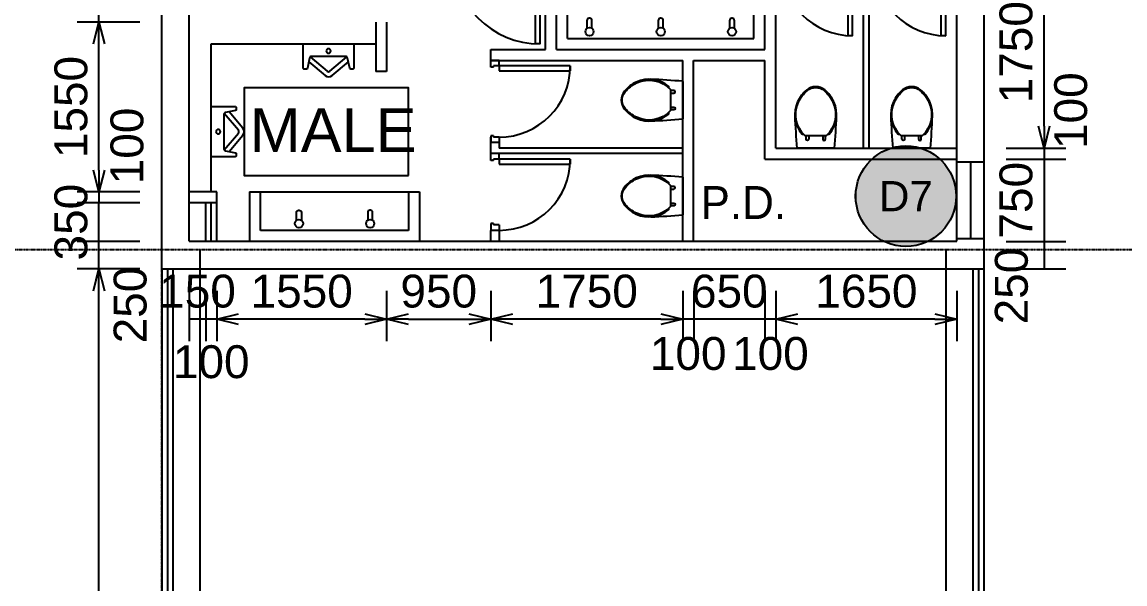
# Model space of a CAD drawing. Header units: millimetres. Extents: x 519 to 50132, y 345 to 55394.
# Drawn here: x 27969 to 38027, y 29713 to 34838 of the extents above; entities that cross this region are included whole.
import ezdxf
from ezdxf.enums import TextEntityAlignment as Align

# ---------------------------------------------------------------- set-up
doc = ezdxf.new("R2010")
doc.units = ezdxf.units.MM
doc.linetypes.add('DASHDOT', pattern=[1, 0.5, -0.25, 0, -0.25])
doc.layers.get('0').update_dxf_attribs({"color": 8})
doc.layers.get('Defpoints').update_dxf_attribs({"color": 8})
for name, color, linetype in [('DLN020__', 8, 'DASHDOT'), ('DLN030', 8, 'Continuous'), ('DLN041__', 8, 'Continuous'), ('DLN220__', 8, 'Continuous'), ('DLN280__', 8, 'Continuous'), ('DLN324__', 8, 'Continuous'), ('DLN325-1', 8, 'Continuous'), ('DLN325__', 8, 'Continuous'), ('DLN740__', 8, 'Continuous'), ('FITBATH', 8, 'Continuous'), ('FITDOOR', 8, 'Continuous'), ('FS-10', 8, 'Continuous'), ('MARK', 8, 'Continuous')]:
    doc.layers.add(name, color=color, linetype=linetype)
doc.styles.add('ROMANS', font='swissl.ttf')
doc.styles.add('SWIS721LT450', font='swissl.ttf')
doc.styles.add('SWIS721LT750', font='swissl.ttf')
doc.dimstyles.new('INTDIM', dxfattribs={"dimscale": 200, "dimtxt": 2.25, "dimasz": 1.5, "dimexe": 1, "dimexo": 0, "dimgap": 1, "dimtad": 1, "dimdec": 0, "dimrnd": 1, "dimzin": 1, "dimdsep": 46, "dimtxsty": 'SWIS721LT450', "dimcen": 1, "dimclrd": 256, "dimclre": 256, "dimclrt": 256, "dimaunit": 1, "dimadec": 3, "dimazin": 0, "dimtfac": 1, "dimtdec": 0, "dimtix": 1, "dimtmove": 2, "dimatfit": 0, "dimfxl": 1, "dimtolj": 1, "dimtzin": 0, "dimarcsym": 0})

# ---------------------------------------------------------------- blocks, each defined once
blk = doc.blocks.new('SANWC1')
at = {"layer": 'FITBATH'}
blk.add_lwpolyline([(0.317, 0.583, 0.06727), (0.374, 0.697, 0.082508), (0.404, 0.875, 0.082508), (0.374, 1.053, 0.090374), (0.291, 1.202, 0.104298), (0.157, 1.309, 0.116855), (0, 1.346, 0.116855), (-0.157, 1.309, 0.104298), (-0.291, 1.202, 0.090374), (-0.374, 1.053, 0.082508), (-0.404, 0.875, 0.082508), (-0.374, 0.697, 0.06727), (-0.317, 0.583, 0.06727)], format="xyb", dxfattribs=at)
for points in [[(-0.224, 1.147, 0.090374), (-0.292, 1.025, 0.082508), (-0.317, 0.875, 0.082508), (-0.292, 0.725, 0.090374), (-0.224, 0.603, 0.104298), (-0.118, 0.518, 0.116855), (0, 0.49, 0.116855), (0.118, 0.518, 0.104298), (0.224, 0.603, 0.090374), (0.292, 0.725, 0.082508), (0.317, 0.875, 0.082508), (0.292, 1.025, 0.090374), (0.224, 1.147, 0.104298), (0.118, 1.232, 0.116855), (0, 1.26, 0.116855), (-0.118, 1.232, 0.104298)], [(-0.452, 0.385), (0.452, 0.385, -0.414214), (0.5, 0.337), (0.5, 0.048, -0.414214), (0.452, 0), (-0.452, 0, -0.414214), (-0.5, 0.048), (-0.5, 0.337, -0.414214)]]:
    blk.add_lwpolyline(points, format="xyb", close=True, dxfattribs=at)
for points in [[(-0.317, 0.583), (-0.317, 0.385)], [(0.317, 0.583), (0.317, 0.385)]]:
    blk.add_lwpolyline(points, dxfattribs=at)
blk = doc.blocks.new('SANLAV1')
at = {"layer": 'FITBATH'}
for points in [[(0.492, 0.355, 0.195397), (0.459, 0.57, 0.106942), (0.341, 0.695, 0.081615), (0.188, 0.768, 0.069755), (0, 0.794, 0.069755), (-0.188, 0.768, 0.081615), (-0.341, 0.695, 0.106942), (-0.459, 0.57, 0.195397), (-0.492, 0.355, 0.195397)], [(0.492, 0.355), (0.453, 0.017, -0.380701), (0.434, 0), (-0.434, 0, -0.380701), (-0.453, 0.017), (-0.492, 0.355)]]:
    blk.add_lwpolyline(points, format="xyb", dxfattribs=at)
blk.add_lwpolyline([(0.412, 0.422, 0.135913), (0.383, 0.524, 0.106942), (0.291, 0.623, 0.081615), (0.163, 0.683, 0.069755), (0, 0.706, 0.069755), (-0.163, 0.683, 0.081615), (-0.291, 0.623, 0.106942), (-0.383, 0.524, 0.135913), (-0.412, 0.422, 0.135913), (-0.383, 0.319, 0.106942), (-0.291, 0.221, 0.081615), (-0.163, 0.16, 0.069755), (0, 0.137, 0.069755), (0.163, 0.16, 0.081615), (0.291, 0.221, 0.106942), (0.383, 0.319, 0.135913)], format="xyb", close=True, dxfattribs=at)
blk.add_circle((-0.002, 0.274), 0.049, dxfattribs=at)
blk = doc.blocks.new('DR1CL1')
at = {"layer": 'FITDOOR'}
for p, q in [((50, 0), (0, 0)), ((0, 0), (0, -75)), ((50, 0), (50, -50)), ((62.5, -75), (0, -75)), ((62.5, -50), (50, -50)), ((62.5, -50), (62.5, -75))]:
    blk.add_line(p, q, dxfattribs=at)
blk = doc.blocks.new('DR1CD')
at = {"layer": 'FITDOOR'}
for p, q in [((0, 1), (45, 1)), ((0, 1), (0, 0)), ((45, 0), (45, 1)), ((0, 0), (45, 0))]:
    blk.add_line(p, q, dxfattribs=at)
blk = doc.blocks.new('DR1CM')
at = {"layer": 'FITDOOR'}
blk.add_arc((0, 0), 1, 0, 90, dxfattribs=at)
blk = doc.blocks.new('DR1CR1')
at = {"layer": 'FITDOOR'}
for p, q in [((-50, 0), (0, 0)), ((-50, 0), (-50, -50)), ((0, 0), (0, -75)), ((-62.5, -50), (-62.5, -75)), ((-62.5, -50), (-50, -50)), ((-62.5, -75), (0, -75))]:
    blk.add_line(p, q, dxfattribs=at)
blk = doc.blocks.new('DR1CL2')
at = {"layer": 'FITDOOR'}
for p, q in [((50, 0), (0, 0)), ((0, 0), (0, -25)), ((50, 0), (50, -50)), ((12, -25), (0, -25)), ((0, -75), (0, -100)), ((12, -75), (0, -75)), ((62.5, -100), (0, -100)), ((62.5, -50), (50, -50)), ((62.5, -50), (62.5, -100))]:
    blk.add_line(p, q, dxfattribs=at)
blk = doc.blocks.new('DR1CR2')
at = {"layer": 'FITDOOR'}
for p, q in [((-50, 0), (-50, -50)), ((-50, 0), (0, 0)), ((0, 0), (0, -25)), ((-62.5, -50), (-50, -50)), ((-62.5, -50), (-62.5, -100)), ((-62.5, -100), (0, -100)), ((-12, -25), (0, -25)), ((-12, -75), (0, -75)), ((0, -75), (0, -100))]:
    blk.add_line(p, q, dxfattribs=at)
blk = doc.blocks.new('DR1AD')
at = {"layer": 'FITDOOR'}
for p, q in [((-45, 1), (0, 1)), ((-45, 1), (-45, 0)), ((0, 0), (0, 1)), ((-45, 0), (0, 0))]:
    blk.add_line(p, q, dxfattribs=at)
blk = doc.blocks.new('TOILET01')
at = {"layer": 'DLN740__'}
blk.add_line((171, 0), (-171, 0), dxfattribs=at)
for points in [[(113, 127), (124, 127, 0.294171), (165, 423, 0.11195), (82, 531, 0.35994), (-82, 531, 0.11195), (-165, 423, 0.294171), (-124, 127), (-113, 127)], [(-64, 111), (-64, 81, -1), (-88, 81), (-88, 111)], [(64, 111), (64, 81, 1), (88, 81), (88, 111)]]:
    blk.add_lwpolyline(points, format="xyb", dxfattribs=at)
blk.add_lwpolyline([(157, 420, -0.325454), (96, 111), (-96, 111, -0.325454), (-157, 420, -0.11195), (-76, 525, -0.35994), (76, 525, -0.11195)], format="xyb", close=True, dxfattribs=at)
for centre, start, end in [((6996, 619), 182.6182, 184.9339), ((-6996, 619), 355.0661, 357.3818)]:
    blk.add_arc(centre, 7194, start, end, dxfattribs=at)
blk = doc.blocks.new('URINAL')
at = {"layer": 'DLN740__'}
for points in [[(-174, -130, -0.355245), (-154, -114), (154, -114, -0.355245), (174, -130), (193, -221, 0.355529), (202, -229), (220, -229, 0.414214), (230, -219), (230, 0), (-230, 0), (-230, -219, 0.414214), (-220, -229), (-202, -229, 0.355529), (-193, -221), (-174, -130)], [(181, -163), (32, -288, -0.364844), (-32, -288), (-181, -163)], [(166, -118), (13, -248, -0.364844), (-13, -248), (-166, -118)]]:
    blk.add_lwpolyline(points, format="xyb", dxfattribs=at)
blk.add_circle((0, -64), 20.5, dxfattribs=at)
blk = doc.blocks.new('SANSLO-V01')
at = {"layer": 'FITBATH'}
for points in [[(225, 0), (225, 300, 0.414214), (125, 400), (-125, 400, 0.414214), (-225, 300), (-225, 0)], [(190, 85), (190, 290, 0.414214), (115, 365), (-115, 365, 0.414214), (-190, 290), (-190, 85, 0.414214), (-140, 35), (140, 35, 0.414214)]]:
    blk.add_lwpolyline(points, format="xyb", close=True, dxfattribs=at)
blk.add_circle((0, 115), 25, dxfattribs=at)
blk = doc.blocks.new('CORE_TOILET')
blk.add_line((-1650, -4825), (-875, -4825))
at = {"layer": 'DLN220__'}
for p, q in [((-3600, 0), (-3600, -550)), ((-3500, 0), (-3500, -550)), ((-850, -1550), (-850, 0)), ((-750, -1650), (-750, 0)), ((-3600, -550), (-3500, -550)), ((-3800, -1650), (-3800, -1550)), ((-3100, -1550), (-3800, -1550)), ((-850, -1550), (-3100, -1550)), ((-750, -1650), (-3800, -1650)), ((-3650, -2550), (-3750, -2550)), ((-3750, -3925), (-3750, -2550)), ((-3650, -3925), (-3650, -2550)), ((-4650, -2975), (-5200, -2975)), ((-4650, -2975), (-4650, -3075)), ((-3750, -3000), (-3750, -3100)), ((-4650, -3075), (-5200, -3075)), ((-1750, -3075), (-1650, -3075)), ((-1750, -3925), (-1750, -3075)), ((-1650, -4825), (-1650, -3075)), ((-3650, -3450), (-3650, -3450)), ((-5300, -3675), (-5300, -4125)), ((-5200, -3675), (-5200, -4125)), ((-4250, -3925), (-3750, -3925)), ((-4250, -4025), (-4250, -3925)), ((-3650, -3925), (-1750, -3925)), ((-4250, -4025), (-2500, -4025)), ((-2500, -5675), (-2500, -4025)), ((-2400, -5675), (-2400, -4025)), ((-2400, -4025), (-1750, -4025)), ((-1750, -4925), (-1750, -4025)), ((-5200, -4125), (-5300, -4125)), ((-1650, -4825), (0, -4825)), ((-1750, -4925), (0, -4925)), ((-6750, -5225), (-7000, -5225)), ((-6750, -5325), (-6750, -5225)), ((-6750, -5325), (-7000, -5325))]:
    blk.add_line(p, q, dxfattribs=at)
at = {"layer": 'DLN220__', "ltscale": 0.05}
blk.add_lwpolyline([(-5000, -5075), (-5000, -4275), (-6500, -4275), (-6500, -5075)], close=True, dxfattribs=at)
at = {"layer": 'DLN325__', "ltscale": 0.3}
for p, q in [((-6850, -5675), (-6850, -5325)), ((-6800, -5675), (-6800, -5325)), ((-6750, -5675), (-6750, -5325))]:
    blk.add_line(p, q, dxfattribs=at)
at = {"layer": 'DLN740__'}
for p, q in [((-980, -730), (-1600, -730)), ((-980, -770), (-1600, -770)), ((-850, -730), (-980, -730)), ((-850, -770), (-980, -770)), ((-1228, -1460), (-1768, -1460)), ((-1228, -1500), (-1768, -1500)), ((-1818, -1550), (-1818, -1510)), ((-1778, -1550), (-1778, -1510)), ((-1218, -1550), (-1218, -1510)), ((-1178, -1550), (-1178, -1510)), ((-800, -3075), (-900, -3075)), ((0, -3075), (-50, -3075)), ((-900, -3150), (-800, -3150)), ((-850, -4825), (-850, -3150)), ((-800, -4825), (-800, -3150)), ((-50, -3150), (0, -3150)), ((-1750, -3425), (-3650, -3425)), ((-3550, -3825), (-3550, -3425)), ((-1850, -3825), (-1850, -3425)), ((-6800, -3875), (-5300, -3875)), ((-3550, -3825), (-1850, -3825)), ((-4250, -4875), (-4250, -4725)), ((-4175, -4725), (-4175, -4825)), ((-2500, -4825), (-4175, -4825)), ((-2500, -4875), (-4250, -4875)), ((-6450, -5225), (-4900, -5225)), ((-6350, -5575), (-6350, -5225)), ((-5000, -5225), (-5000, -5575)), ((-4900, -5225), (-4900, -5675)), ((-5000, -5575), (-6350, -5575)), ((-4250, -5675), (-4250, -5575)), ((-4175, -5575), (-4175, -5675))]:
    blk.add_line(p, q, dxfattribs=at)
for points in [[(-3328, -3733), (-3328, -3661, 0.414214), (-3348, -3641), (-3353, -3641, 0.414214), (-3373, -3661), (-3373, -3733)], [(-2678, -3733), (-2678, -3661, 0.414214), (-2698, -3641), (-2703, -3641, 0.414214), (-2723, -3661), (-2723, -3733)], [(-2028, -3733), (-2028, -3661, 0.414214), (-2048, -3641), (-2053, -3641, 0.414214), (-2073, -3661), (-2073, -3733)], [(-6023, -5483), (-6023, -5411, -0.414214), (-6003, -5391), (-5998, -5391, -0.414214), (-5978, -5411), (-5978, -5483)], [(-5328, -5483), (-5328, -5411, 0.414214), (-5348, -5391), (-5353, -5391, 0.414214), (-5373, -5411), (-5373, -5483)]]:
    blk.add_lwpolyline(points, format="xyb", dxfattribs=at)
for points in [[(-6800, -5225), (-6800, -3875)], [(-6450, -5225), (-6450, -5675)]]:
    blk.add_lwpolyline(points, dxfattribs=at)
for centre in [(-3350, -3763), (-2700, -3763), (-2050, -3763), (-6000, -5513), (-5350, -5513)]:
    blk.add_circle(centre, 37.5, dxfattribs=at)
for centre, radius, start, end in [((-1600, -750), 20, 90, 270), ((-980, -750), 20, 90, 270), ((-1768, -1510), 50, 90, 180), ((-1768, -1510), 10, 90, 180), ((-1228, -1510), 50, 0, 90), ((-1228, -1510), 10, 0, 90)]:
    blk.add_arc(centre, radius, start, end, dxfattribs=at)
at = {"layer": 'FITDOOR'}
blk.add_arc((-3508, -1538), 942, 95.5824, 177.6907, dxfattribs=at)
at = {"layer": 'DLN325__', "xscale": -1}
for name, p, rotation in [('DR1CL2', (-3600, -550), 90), ('DR1CR2', (-3600, -1550), 90), ('DR1CL1', (-750, -1650), 180), ('DR1CR1', (0, -1650), 180)]:
    blk.add_blockref(name, p, dxfattribs=dict(at, rotation=rotation))
at = {"layer": 'DLN325__', "xscale": -1, "yscale": 850, "rotation": 90}
blk.add_blockref('DR1AD', (-3600, -1500), dxfattribs=at)
at = {"layer": 'DLN325__'}
for name, p, rotation in [('DR1CL2', (-3700, -1650), 270), ('DR1CR2', (-3650, -2550), 270), ('DR1CR2', (-4650, -3075), 180), ('DR1CL2', (-3750, -3075), 180)]:
    blk.add_blockref(name, p, dxfattribs=dict(at, rotation=rotation))
for p, yscale, rotation in [((-3700, -1700), 800, 270), ((-50, -1650), 650, 180), ((-3800, -3075), 800, 180)]:
    blk.add_blockref('DR1CD', p, dxfattribs=dict(at, yscale=yscale, rotation=rotation))
for p, xscale, yscale, zscale, rotation in [((-3700, -1700), 800, 800, 800, 270), ((-50, -1650), 650, 650, 650, 180), ((-3800, -3075), 800, 800, 800, 180)]:
    blk.add_blockref('DR1CM', p, dxfattribs=dict(at, xscale=xscale, yscale=yscale, zscale=zscale, rotation=rotation))
at = {"layer": 'DLN740__'}
for name, p, rotation in [('SANSLO-V01', (-375, 0), 180), ('TOILET01', (-2500, -4387), 90), ('TOILET01', (-2500, -5262), 90)]:
    blk.add_blockref(name, p, dxfattribs=dict(at, rotation=rotation))
for name, p, xscale, yscale, zscale, rotation in [('SANWC1', (-850, -1100), 550, 550, 550, 90), ('DR1CM', (-950, -3150), 650, 650, 650, 180), ('DR1CM', (-100, -3150), 650, 650, 650, 180), ('DR1CM', (-4175, -4075), 650, 650, 650, 270), ('DR1CM', (-4175, -4925), 650, 650, 650, 270)]:
    blk.add_blockref(name, p, dxfattribs=dict(at, xscale=xscale, yscale=yscale, zscale=zscale, rotation=rotation))
at = {"layer": 'DLN740__', "xscale": 400, "yscale": 400, "zscale": 400}
blk.add_blockref('SANLAV1', (-2300, -1550), dxfattribs=at)
at = {"layer": 'DLN740__'}
for name, p, xscale, rotation in [('DR1CL1', (-1650, -3150), -1, 180), ('DR1CR1', (-900, -3150), -1, 180), ('DR1CL1', (-800, -3150), -1, 180), ('DR1CR1', (-50, -3150), -1, 180), ('DR1CR1', (-4175, -4025), -1, 270), ('URINAL', (-6800, -4675), -1.000000000000002, 90.00000002556308), ('DR1CL1', (-4175, -4775), -1, 270), ('DR1CR1', (-4175, -4875), -1, 270), ('DR1CL1', (-4175, -5575), -1, 270)]:
    blk.add_blockref(name, p, dxfattribs=dict(at, xscale=xscale, rotation=rotation))
at = {"layer": 'DLN740__', "yscale": 650}
for p, rotation in [((-950, -3150), 180), ((-100, -3150), 180), ((-4175, -4075), 270), ((-4175, -4925), 270)]:
    blk.add_blockref('DR1CD', p, dxfattribs=dict(at, rotation=rotation))
at = {"layer": 'DLN740__', "xscale": -1}
blk.add_blockref('URINAL', (-5730, -3875), dxfattribs=at)
at = {"layer": 'DLN740__'}
for p in [(-1287, -4825), (-412, -4825)]:
    blk.add_blockref('TOILET01', p, dxfattribs=at)
at = {"layer": 'DLN041__', "insert": (-2337, -5471), "char_height": 300, "width": 1310.63, "attachment_point": 7, "style": 'SWIS721LT750'}
blk.add_mtext('{\\fUnivers|b0|i0|c0|p34;P.D.}', dxfattribs=at)
blk = doc.blocks.new('DIMARR')
for p, q in [((-1, 0.25), (0, 0)), ((-1, 0), (0, 0)), ((0, 0), (-1, -0.25))]:
    blk.add_line(p, q)
blk = doc.blocks.new('*D261')
at = {"layer": 'Defpoints', "color": 0, "transparency": 16777216}
for p in [(28670, 32588), (29244, 32588), (29244, 23863)]:
    blk.add_point(p, dxfattribs=at)
at = {"layer": 'DLN030', "lineweight": -2, "transparency": 16777216}
for p, q in [((29044, 32588), (28470, 32588)), ((28670, 24063), (28670, 32388)), ((29044, 23863), (28470, 23863))]:
    blk.add_line(p, q, dxfattribs=at)
at = {"layer": 'DLN030', "lineweight": -2, "transparency": 16777216, "xscale": 200, "yscale": 200, "zscale": 200}
for p, rotation in [((28670, 32588), 90), ((28670, 23863), 270)]:
    blk.add_blockref('DIMARR', p, dxfattribs=dict(at, rotation=rotation))
at = {"layer": 'DLN030', "transparency": 16777216, "insert": (28416, 28226), "char_height": 300, "attachment_point": 5, "rotation": 90, "style": 'SWIS721LT450'}
blk.add_mtext('\\A1;8725', dxfattribs=at)
blk = doc.blocks.new('*D406')
at = {"layer": 'Defpoints', "color": 0, "transparency": 16777216}
for p in [(28670, 32838), (29244, 32838), (29244, 32588)]:
    blk.add_point(p, dxfattribs=at)
at = {"layer": 'DLN030', "lineweight": -2, "transparency": 16777216}
for p, q in [((29044, 32838), (28470, 32838)), ((28670, 32588), (28670, 32838)), ((29044, 32588), (28470, 32588))]:
    blk.add_line(p, q, dxfattribs=at)
at = {"layer": 'DLN030', "transparency": 16777216, "insert": (28956, 32257), "char_height": 300, "attachment_point": 5, "rotation": 90, "style": 'SWIS721LT450'}
blk.add_mtext('\\A1;250', dxfattribs=at)
blk = doc.blocks.new('*D408')
at = {"layer": 'Defpoints', "color": 0, "transparency": 16777216}
for p in [(36744, 35438), (37289, 35438), (36744, 33688)]:
    blk.add_point(p, dxfattribs=at)
at = {"layer": 'DLN030', "lineweight": -2, "transparency": 16777216}
for p, q in [((36944, 35438), (37489, 35438)), ((37289, 33888), (37289, 35238)), ((36944, 33688), (37489, 33688))]:
    blk.add_line(p, q, dxfattribs=at)
at = {"layer": 'DLN030', "lineweight": -2, "transparency": 16777216, "xscale": 200, "yscale": 200, "zscale": 200}
for p, rotation in [((37289, 35438), 90), ((37289, 33688), 270)]:
    blk.add_blockref('DIMARR', p, dxfattribs=dict(at, rotation=rotation))
at = {"layer": 'DLN030', "transparency": 16777216, "insert": (37035, 34563), "char_height": 300, "attachment_point": 5, "rotation": 90, "style": 'SWIS721LT450'}
blk.add_mtext('\\A1;1750', dxfattribs=at)
blk = doc.blocks.new('*D409')
at = {"layer": 'Defpoints', "color": 0, "transparency": 16777216}
for p in [(36744, 33688), (36744, 33588), (37289, 33588)]:
    blk.add_point(p, dxfattribs=at)
at = {"layer": 'DLN030', "lineweight": -2, "transparency": 16777216}
for p, q in [((36944, 33688), (37489, 33688)), ((37289, 33688), (37289, 33588)), ((36944, 33588), (37489, 33588))]:
    blk.add_line(p, q, dxfattribs=at)
at = {"layer": 'DLN030', "transparency": 16777216, "insert": (37534, 34030), "char_height": 300, "attachment_point": 5, "rotation": 90, "style": 'SWIS721LT450'}
blk.add_mtext('\\A1;100', dxfattribs=at)
blk = doc.blocks.new('*D410')
at = {"layer": 'Defpoints', "color": 0, "transparency": 16777216}
for p in [(36744, 32838), (36744, 32588), (37289, 32588)]:
    blk.add_point(p, dxfattribs=at)
at = {"layer": 'DLN030', "lineweight": -2, "transparency": 16777216}
for p, q in [((36944, 32838), (37489, 32838)), ((37289, 32838), (37289, 32588)), ((36944, 32588), (37489, 32588))]:
    blk.add_line(p, q, dxfattribs=at)
at = {"layer": 'DLN030', "transparency": 16777216, "insert": (36993, 32430), "char_height": 300, "attachment_point": 5, "rotation": 90, "style": 'SWIS721LT450'}
blk.add_mtext('\\A1;250', dxfattribs=at)
blk = doc.blocks.new('*D411')
at = {"layer": 'Defpoints', "color": 0, "transparency": 16777216}
for p in [(36744, 33588), (36744, 32838), (37289, 32838)]:
    blk.add_point(p, dxfattribs=at)
at = {"layer": 'DLN030', "lineweight": -2, "transparency": 16777216}
for p, q in [((36944, 33588), (37489, 33588)), ((37289, 33588), (37289, 32838)), ((36944, 32838), (37489, 32838))]:
    blk.add_line(p, q, dxfattribs=at)
at = {"layer": 'DLN030', "transparency": 16777216, "insert": (37035, 33213), "char_height": 300, "attachment_point": 5, "rotation": 90, "style": 'SWIS721LT450'}
blk.add_mtext('\\A1;750', dxfattribs=at)
blk = doc.blocks.new('*D413')
at = {"layer": 'Defpoints', "color": 0, "transparency": 16777216}
for p in [(28670, 34938), (29244, 34938), (29244, 34838)]:
    blk.add_point(p, dxfattribs=at)
at = {"layer": 'DLN030', "lineweight": -2, "transparency": 16777216}
for p, q in [((29044, 34938), (28470, 34938)), ((28670, 34838), (28670, 34938)), ((29044, 34838), (28470, 34838))]:
    blk.add_line(p, q, dxfattribs=at)
at = {"layer": 'DLN030', "transparency": 16777216, "insert": (28889, 35273), "char_height": 300, "attachment_point": 5, "rotation": 90, "style": 'SWIS721LT450'}
blk.add_mtext('\\A1;100', dxfattribs=at)
blk = doc.blocks.new('*D414')
at = {"layer": 'Defpoints', "color": 0, "transparency": 16777216}
for p in [(29744, 32588), (31294, 32588), (29744, 32128)]:
    blk.add_point(p, dxfattribs=at)
at = {"layer": 'DLN030', "lineweight": -2, "transparency": 16777216}
for p, q in [((29744, 32388), (29744, 31928)), ((31294, 32388), (31294, 31928)), ((31094, 32128), (29944, 32128))]:
    blk.add_line(p, q, dxfattribs=at)
at = {"layer": 'DLN030', "lineweight": -2, "transparency": 16777216, "xscale": 200, "yscale": 200, "zscale": 200, "rotation": 180}
blk.add_blockref('DIMARR', (29744, 32128), dxfattribs=at)
at = {"layer": 'DLN030', "lineweight": -2, "transparency": 16777216, "xscale": 200, "yscale": 200, "zscale": 200}
blk.add_blockref('DIMARR', (31294, 32128), dxfattribs=at)
at = {"layer": 'DLN030', "transparency": 16777216, "insert": (30519, 32382), "char_height": 300, "attachment_point": 5, "style": 'SWIS721LT450'}
blk.add_mtext('\\A1;1550', dxfattribs=at)
blk = doc.blocks.new('*D415')
at = {"layer": 'Defpoints', "color": 0, "transparency": 16777216}
for p in [(29494, 32588), (29644, 32588), (29494, 32128)]:
    blk.add_point(p, dxfattribs=at)
at = {"layer": 'DLN030', "lineweight": -2, "transparency": 16777216}
for p, q in [((29494, 32388), (29494, 31928)), ((29644, 32388), (29644, 31928)), ((29644, 32128), (29494, 32128))]:
    blk.add_line(p, q, dxfattribs=at)
at = {"layer": 'DLN030', "transparency": 16777216, "insert": (29569, 32382), "char_height": 300, "attachment_point": 5, "style": 'SWIS721LT450'}
blk.add_mtext('\\A1;150', dxfattribs=at)
blk = doc.blocks.new('*D416')
at = {"layer": 'Defpoints', "color": 0, "transparency": 16777216}
for p in [(28670, 34838), (29244, 34838), (29244, 33288)]:
    blk.add_point(p, dxfattribs=at)
at = {"layer": 'DLN030', "lineweight": -2, "transparency": 16777216}
for p, q in [((29044, 34838), (28470, 34838)), ((28670, 33488), (28670, 34638)), ((29044, 33288), (28470, 33288))]:
    blk.add_line(p, q, dxfattribs=at)
at = {"layer": 'DLN030', "lineweight": -2, "transparency": 16777216, "xscale": 200, "yscale": 200, "zscale": 200}
for p, rotation in [((28670, 34838), 90), ((28670, 33288), 270)]:
    blk.add_blockref('DIMARR', p, dxfattribs=dict(at, rotation=rotation))
at = {"layer": 'DLN030', "transparency": 16777216, "insert": (28416, 34063), "char_height": 300, "attachment_point": 5, "rotation": 90, "style": 'SWIS721LT450'}
blk.add_mtext('\\A1;1550', dxfattribs=at)
blk = doc.blocks.new('*D417')
at = {"layer": 'Defpoints', "color": 0, "transparency": 16777216}
for p in [(29644, 32588), (29744, 32588), (29644, 32128)]:
    blk.add_point(p, dxfattribs=at)
at = {"layer": 'DLN030', "lineweight": -2, "transparency": 16777216}
for p, q in [((29644, 32388), (29644, 31928)), ((29744, 32388), (29744, 31928)), ((29744, 32128), (29644, 32128))]:
    blk.add_line(p, q, dxfattribs=at)
at = {"layer": 'DLN030', "transparency": 16777216, "insert": (29694, 31738), "char_height": 300, "attachment_point": 5, "style": 'SWIS721LT450'}
blk.add_mtext('\\A1;100', dxfattribs=at)
blk = doc.blocks.new('*D418')
at = {"layer": 'Defpoints', "color": 0, "transparency": 16777216}
for p in [(29244, 33288), (28670, 33188), (29244, 33188)]:
    blk.add_point(p, dxfattribs=at)
at = {"layer": 'DLN030', "lineweight": -2, "transparency": 16777216}
for p, q in [((29044, 33288), (28470, 33288)), ((28670, 33288), (28670, 33188)), ((29044, 33188), (28470, 33188))]:
    blk.add_line(p, q, dxfattribs=at)
at = {"layer": 'DLN030', "transparency": 16777216, "insert": (28927, 33708), "char_height": 300, "attachment_point": 5, "rotation": 90, "style": 'SWIS721LT450'}
blk.add_mtext('\\A1;100', dxfattribs=at)
blk = doc.blocks.new('*D419')
at = {"layer": 'Defpoints', "color": 0, "transparency": 16777216}
for p in [(28670, 33188), (29244, 33188), (29244, 32838)]:
    blk.add_point(p, dxfattribs=at)
at = {"layer": 'DLN030', "lineweight": -2, "transparency": 16777216}
for p, q in [((29044, 33188), (28470, 33188)), ((28670, 32838), (28670, 33188)), ((29044, 32838), (28470, 32838))]:
    blk.add_line(p, q, dxfattribs=at)
at = {"layer": 'DLN030', "transparency": 16777216, "insert": (28416, 33013), "char_height": 300, "attachment_point": 5, "rotation": 90, "style": 'SWIS721LT450'}
blk.add_mtext('\\A1;350', dxfattribs=at)
blk = doc.blocks.new('*D428')
at = {"layer": 'Defpoints', "color": 0, "transparency": 16777216}
for p in [(32244, 32588), (33994, 32588), (32244, 32128)]:
    blk.add_point(p, dxfattribs=at)
at = {"layer": 'DLN030', "lineweight": -2, "transparency": 16777216}
for p, q in [((32244, 32388), (32244, 31928)), ((33994, 32388), (33994, 31928)), ((33794, 32128), (32444, 32128))]:
    blk.add_line(p, q, dxfattribs=at)
at = {"layer": 'DLN030', "lineweight": -2, "transparency": 16777216, "xscale": 200, "yscale": 200, "zscale": 200, "rotation": 180}
blk.add_blockref('DIMARR', (32244, 32128), dxfattribs=at)
at = {"layer": 'DLN030', "lineweight": -2, "transparency": 16777216, "xscale": 200, "yscale": 200, "zscale": 200}
blk.add_blockref('DIMARR', (33994, 32128), dxfattribs=at)
at = {"layer": 'DLN030', "transparency": 16777216, "insert": (33119, 32382), "char_height": 300, "attachment_point": 5, "style": 'SWIS721LT450'}
blk.add_mtext('\\A1;1750', dxfattribs=at)
blk = doc.blocks.new('*D429')
at = {"layer": 'Defpoints', "color": 0, "transparency": 16777216}
for p in [(33994, 32588), (34094, 32588), (33994, 32128)]:
    blk.add_point(p, dxfattribs=at)
at = {"layer": 'DLN030', "lineweight": -2, "transparency": 16777216}
for p, q in [((33994, 32388), (33994, 31928)), ((34094, 32388), (34094, 31928)), ((34094, 32128), (33994, 32128))]:
    blk.add_line(p, q, dxfattribs=at)
at = {"layer": 'DLN030', "transparency": 16777216, "insert": (34044, 31813), "char_height": 300, "attachment_point": 5, "style": 'SWIS721LT450'}
blk.add_mtext('\\A1;100', dxfattribs=at)
blk = doc.blocks.new('*D430')
at = {"layer": 'Defpoints', "color": 0, "transparency": 16777216}
for p in [(34844, 32588), (36494, 32588), (34844, 32128)]:
    blk.add_point(p, dxfattribs=at)
at = {"layer": 'DLN030', "lineweight": -2, "transparency": 16777216}
for p, q in [((34844, 32388), (34844, 31928)), ((36494, 32388), (36494, 31928)), ((36294, 32128), (35044, 32128))]:
    blk.add_line(p, q, dxfattribs=at)
at = {"layer": 'DLN030', "lineweight": -2, "transparency": 16777216, "xscale": 200, "yscale": 200, "zscale": 200, "rotation": 180}
blk.add_blockref('DIMARR', (34844, 32128), dxfattribs=at)
at = {"layer": 'DLN030', "lineweight": -2, "transparency": 16777216, "xscale": 200, "yscale": 200, "zscale": 200}
blk.add_blockref('DIMARR', (36494, 32128), dxfattribs=at)
at = {"layer": 'DLN030', "transparency": 16777216, "insert": (35669, 32382), "char_height": 300, "attachment_point": 5, "style": 'SWIS721LT450'}
blk.add_mtext('\\A1;1650', dxfattribs=at)
blk = doc.blocks.new('*D431')
at = {"layer": 'Defpoints', "color": 0, "transparency": 16777216}
for p in [(34744, 32588), (34844, 32588), (34744, 32128)]:
    blk.add_point(p, dxfattribs=at)
at = {"layer": 'DLN030', "lineweight": -2, "transparency": 16777216}
for p, q in [((34744, 32388), (34744, 31928)), ((34844, 32388), (34844, 31928)), ((34844, 32128), (34744, 32128))]:
    blk.add_line(p, q, dxfattribs=at)
at = {"layer": 'DLN030', "transparency": 16777216, "insert": (34794, 31813), "char_height": 300, "attachment_point": 5, "style": 'SWIS721LT450'}
blk.add_mtext('\\A1;100', dxfattribs=at)
blk = doc.blocks.new('*D432')
at = {"layer": 'Defpoints', "color": 0, "transparency": 16777216}
for p in [(34094, 32588), (34744, 32588), (34094, 32128)]:
    blk.add_point(p, dxfattribs=at)
at = {"layer": 'DLN030', "lineweight": -2, "transparency": 16777216}
for p, q in [((34094, 32388), (34094, 31928)), ((34744, 32388), (34744, 31928)), ((34744, 32128), (34094, 32128))]:
    blk.add_line(p, q, dxfattribs=at)
at = {"layer": 'DLN030', "transparency": 16777216, "insert": (34419, 32382), "char_height": 300, "attachment_point": 5, "style": 'SWIS721LT450'}
blk.add_mtext('\\A1;650', dxfattribs=at)
blk = doc.blocks.new('*D433')
at = {"layer": 'Defpoints', "color": 0, "transparency": 16777216}
for p in [(31294, 32588), (32244, 32588), (32244, 32128)]:
    blk.add_point(p, dxfattribs=at)
at = {"layer": 'DLN030', "lineweight": -2, "transparency": 16777216}
for p, q in [((31294, 32388), (31294, 31928)), ((32244, 32388), (32244, 31928)), ((31494, 32128), (32044, 32128))]:
    blk.add_line(p, q, dxfattribs=at)
at = {"layer": 'DLN030', "lineweight": -2, "transparency": 16777216, "xscale": 200, "yscale": 200, "zscale": 200, "rotation": 180}
blk.add_blockref('DIMARR', (31294, 32128), dxfattribs=at)
at = {"layer": 'DLN030', "lineweight": -2, "transparency": 16777216, "xscale": 200, "yscale": 200, "zscale": 200}
blk.add_blockref('DIMARR', (32244, 32128), dxfattribs=at)
at = {"layer": 'DLN030', "transparency": 16777216, "insert": (31769, 32382), "char_height": 300, "attachment_point": 5, "style": 'SWIS721LT450'}
blk.add_mtext('\\A1;950', dxfattribs=at)
blk = doc.blocks.new('DRNO')
at = {"layer": 'MARK'}
blk.add_circle((0, 0), 1, dxfattribs=at)
at = {"layer": 'MARK', "style": 'ROMANS'}
blk.add_attdef('DRNO', text='', height=0.6, dxfattribs=at).set_placement((0, 0), align=Align.MIDDLE)

msp = doc.modelspace()

# ---------------------------------------------------------------- hatches: boundary and pattern name
at = {"layer": 'FS-10'}
h = msp.add_hatch(color=256, dxfattribs=at)
edge = h.paths.add_edge_path()
edge.add_arc((36029.7, 33250.1), 458.3, 0, 360)

# ---------------------------------------------------------------- linework, layer by layer
at = {"layer": 'DLN020__'}
for p, q in [((29243.8, 4513.1), (29243.8, 51263.1)), ((1814.6, 32763.1), (45493.8, 32763.1))]:
    msp.add_line(p, q, dxfattribs=at)
at = {"layer": 'DLN280__'}
for p, q in [((29243.8, 32588.1), (29243.8, 38763.1)), ((36743.8, 32588.1), (36743.8, 38763.1)), ((29493.8, 32838.1), (29493.8, 38513.1)), ((36493.8, 32838.1), (36493.8, 38513.1)), ((29493.8, 32838.1), (36493.8, 32838.1)), ((29243.8, 32588.1), (36743.8, 32588.1))]:
    msp.add_line(p, q, dxfattribs=at)
at = {"layer": 'DLN324__'}
for p, q in [((29343.8, 32588.1), (29343.8, 23763.1)), ((36643.8, 23763.1), (36643.8, 32588.1))]:
    msp.add_line(p, q, dxfattribs=at)
at = {"layer": 'DLN324__', "ltscale": 0.05}
msp.add_lwpolyline([(36393.8, 32763.1), (36393.8, 23863.1), (29593.8, 23863.1), (29593.8, 32763.1)], dxfattribs=at)
at = {"layer": 'DLN324__'}
for points in [[(29243.8, 32588.1), (29243.8, 23763.1), (29343.8, 23763.1)], [(29293.8, 32588.1), (29293.8, 23813.1), (29343.8, 23813.1)], [(36643.8, 23763.1), (36743.8, 23763.1), (36743.8, 32588.1)], [(36643.8, 23813.1), (36693.8, 23813.1), (36693.8, 32588.1)]]:
    msp.add_lwpolyline(points, dxfattribs=at)
at = {"layer": 'DLN325__', "ltscale": 0.3}
for p, q in [((36493.8, 33563.1), (36743.8, 33563.1)), ((36618.8, 33563.1), (36618.8, 32863.1)), ((36493.8, 32863.1), (36743.8, 32863.1))]:
    msp.add_line(p, q, dxfattribs=at)
at = {"layer": 'FS-10'}
msp.add_circle((36029.7, 33250.1), 458.3, dxfattribs=at)

# ---------------------------------------------------------------- block references
at = {"layer": 'DLN325-1', "xscale": 458.3333333333139, "yscale": 458.3333333333139, "zscale": 458.3333333333139}
msp.add_blockref('DRNO', (36029.7, 33250.1), dxfattribs=at).add_auto_attribs({'DRNO': 'D7'})
at = {"layer": 'DLN740__'}
msp.add_blockref('CORE_TOILET', (36493.8, 38513.1), dxfattribs=at)

# ---------------------------------------------------------------- texts
at = {"layer": 'DLN041__', "style": 'SWIS721LT750'}
msp.add_text('MALE', height=400, dxfattribs=at).set_placement((30044.7, 33652.3))

# ---------------------------------------------------------------- dimensions: what is measured, and where the dimension line sits
at = {"layer": 'DLN030'}
for base, p1, p2, angle, picture, middle in [((28670.5, 34938.1), (29243.8, 34838.1), (29243.8, 34938.1), 270, '*D413', (28889.3, 35272.7)), ((37289.5, 33588.1), (36743.8, 33688.1), (36743.8, 33588.1), 90, '*D409', (37534.5, 34029.7)), ((28670.5, 33188.1), (29243.8, 33288.1), (29243.8, 33188.1), 90, '*D418', (28927.2, 33708)), ((28670.5, 32838.1), (29243.8, 32588.1), (29243.8, 32838.1), 270, '*D406', (28956.4, 32257.2)), ((37289.5, 32588.1), (36743.8, 32838.1), (36743.8, 32588.1), 90, '*D410', (36992.8, 32429.9))]:
    dim = msp.add_linear_dim(base=base, p1=p1, p2=p2, angle=angle, dimstyle='INTDIM', override={"dimscale": 1, "dimtxt": 300, "dimasz": 200, "dimexe": 200, "dimexo": 200, "dimgap": 100, "dimrnd": 0, "dimzin": 0, "dimblk": 'DIMARR', "dimcen": 200, "dimclrt": 256}, dxfattribs=at)
    dim.commit()
    dim.dimension.update_dxf_attribs({"geometry": picture, "text_midpoint": middle, "dimtype": 160})
for base, p1, p2, angle, picture, middle in [((37289.5, 35438.1), (36743.8, 33688.1), (36743.8, 35438.1), 270, '*D408', (37035.3, 34563.1)), ((28670.5, 34838.1), (29243.8, 33288.1), (29243.8, 34838.1), 270, '*D416', (28416.3, 34063.1)), ((37289.5, 32838.1), (36743.8, 33588.1), (36743.8, 32838.1), 90, '*D411', (37035.3, 33213.1)), ((28670.5, 33188.1), (29243.8, 32838.1), (29243.8, 33188.1), 270, '*D419', (28416.3, 33013.1)), ((28670.5, 32588.1), (29243.8, 23863.1), (29243.8, 32588.1), 270, '*D261', (28416.3, 28225.6)), ((32243.8, 32128.1), (31293.8, 32588.1), (32243.8, 32588.1), 180, '*D433', (31768.8, 32382.3))]:
    dim = msp.add_linear_dim(base=base, p1=p1, p2=p2, angle=angle, dimstyle='INTDIM', override={"dimscale": 1, "dimtxt": 300, "dimasz": 200, "dimexe": 200, "dimexo": 200, "dimgap": 100, "dimrnd": 0, "dimzin": 0, "dimblk": 'DIMARR', "dimcen": 200, "dimclrt": 256}, dxfattribs=at)
    dim.commit()
    dim.dimension.update_dxf_attribs({"geometry": picture, "text_midpoint": middle})
for base, p1, p2, picture, middle in [((29493.8, 32128.1), (29643.8, 32588.1), (29493.8, 32588.1), '*D415', (29568.8, 32382.3)), ((29743.8, 32128.1), (31293.8, 32588.1), (29743.8, 32588.1), '*D414', (30518.8, 32382.3)), ((32243.8, 32128.1), (33993.8, 32588.1), (32243.8, 32588.1), '*D428', (33118.8, 32382.3)), ((34093.8, 32128.1), (34743.8, 32588.1), (34093.8, 32588.1), '*D432', (34418.8, 32382.3)), ((34843.8, 32128.1), (36493.8, 32588.1), (34843.8, 32588.1), '*D430', (35668.8, 32382.3))]:
    dim = msp.add_linear_dim(base=base, p1=p1, p2=p2, dimstyle='INTDIM', override={"dimscale": 1, "dimtxt": 300, "dimasz": 200, "dimexe": 200, "dimexo": 200, "dimgap": 100, "dimrnd": 0, "dimzin": 0, "dimblk": 'DIMARR', "dimcen": 200, "dimclrt": 256}, dxfattribs=at)
    dim.commit()
    dim.dimension.update_dxf_attribs({"geometry": picture, "text_midpoint": middle})
for base, p1, p2, picture, middle in [((29643.8, 32128.1), (29743.8, 32588.1), (29643.8, 32588.1), '*D417', (29693.8, 31738.1)), ((33993.8, 32128.1), (34093.8, 32588.1), (33993.8, 32588.1), '*D429', (34043.8, 31813)), ((34743.8, 32128.1), (34843.8, 32588.1), (34743.8, 32588.1), '*D431', (34793.8, 31813))]:
    dim = msp.add_linear_dim(base=base, p1=p1, p2=p2, dimstyle='INTDIM', override={"dimscale": 1, "dimtxt": 300, "dimasz": 200, "dimexe": 200, "dimexo": 200, "dimgap": 100, "dimrnd": 0, "dimzin": 0, "dimblk": 'DIMARR', "dimcen": 200, "dimclrt": 256}, dxfattribs=at)
    dim.commit()
    dim.dimension.update_dxf_attribs({"geometry": picture, "text_midpoint": middle, "dimtype": 160})

doc.saveas('drawing.dxf')
